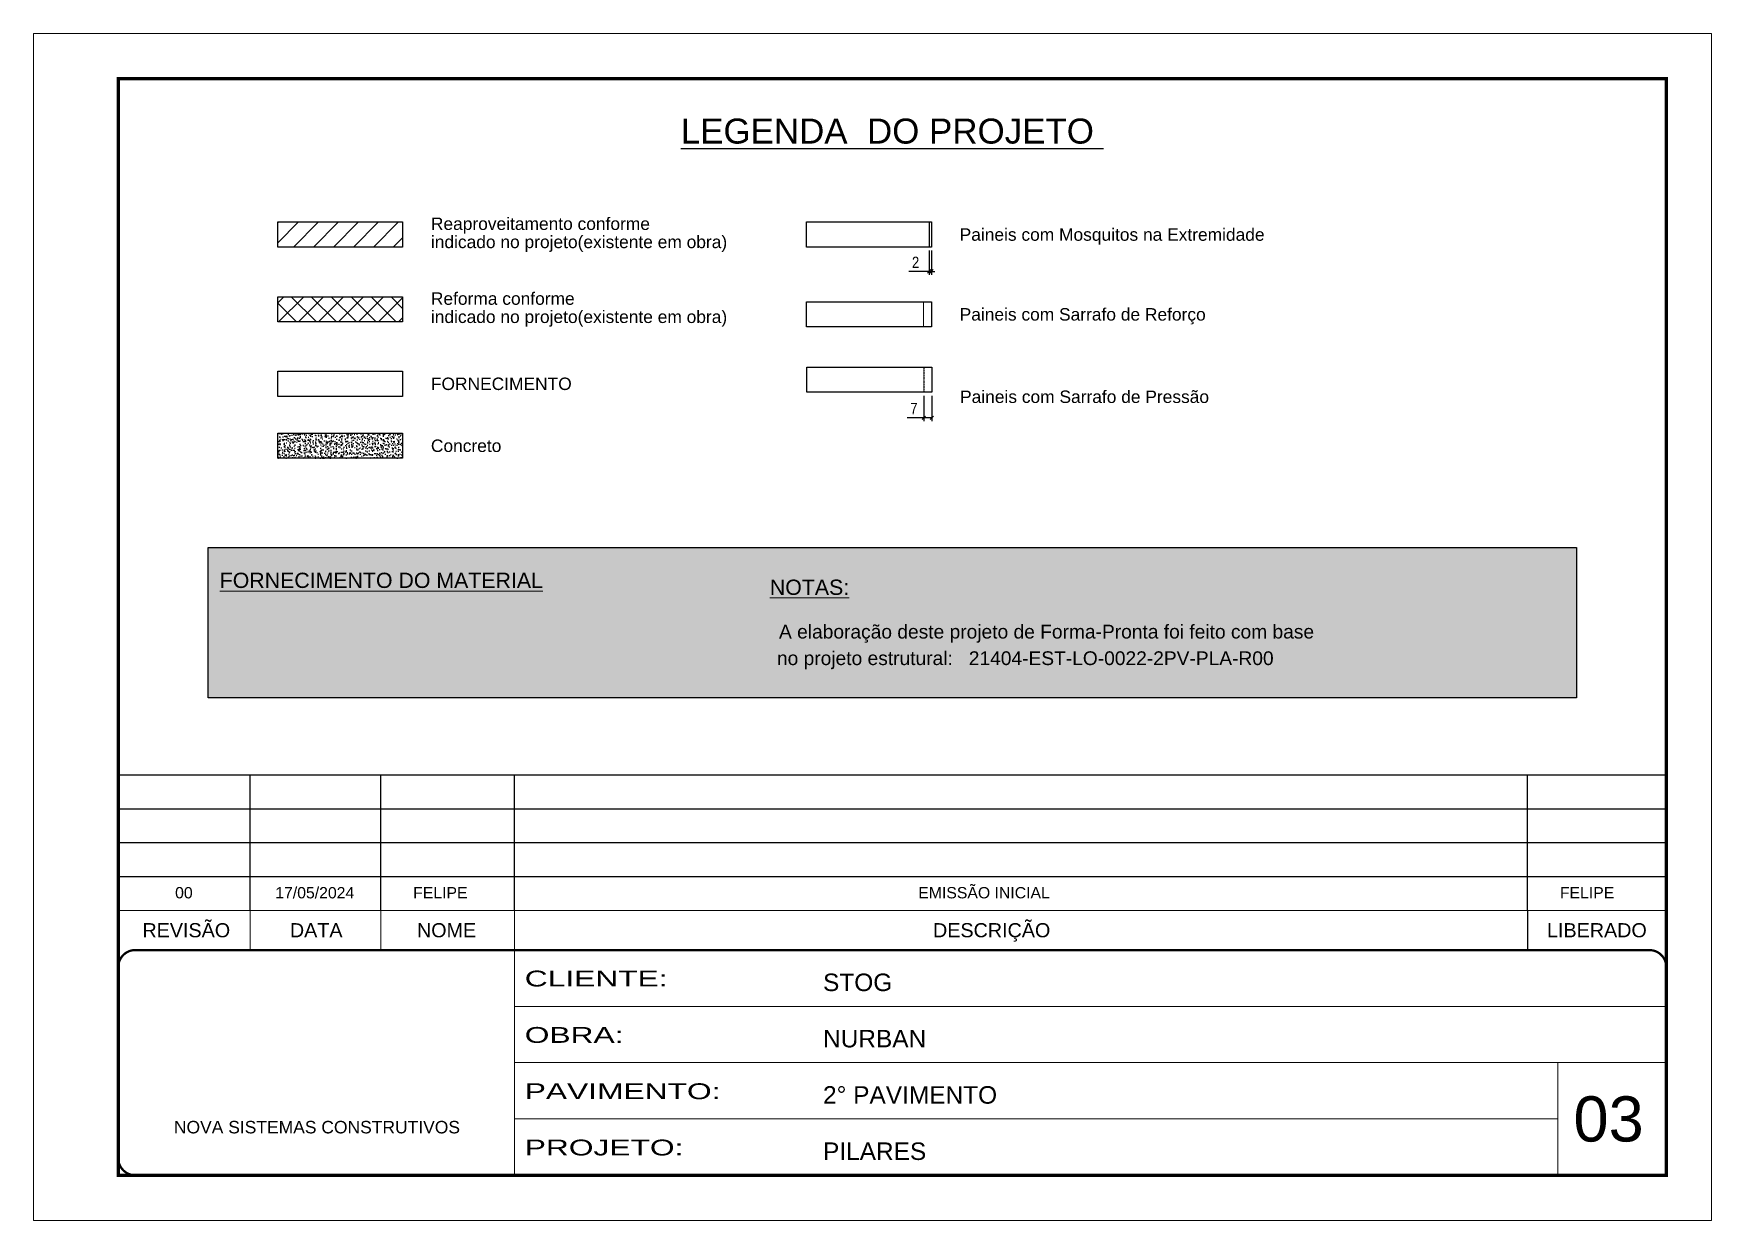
# Model space of a CAD drawing. Extents: x 2201 to 8455, y 252 to 7045.
# Drawn here: x 5385 to 6870, y 5995 to 7045 of the extents above; entities that cross this region are included whole.
import ezdxf
from ezdxf.enums import TextEntityAlignment as Align

# ---------------------------------------------------------------- set-up
doc = ezdxf.new("R2010")
doc.units = 0
for name, pattern in [('CONTINUO', [0]), ('DASHED', [0.75, 0.5, -0.25]), ('HIDDEN', [0.375, 0.25, -0.125])]:
    doc.linetypes.add(name, pattern=pattern)
for name, color, linetype, lineweight in [('CARIMBO', 255, 'Continuous', 9), ('Folhas', 255, 'Continuous', 9), ('Hachura', 251, 'Continuous', 9), ('SARRAFO DE PRESSAO', 251, 'DASHED', 9)]:
    doc.layers.add(name, color=color, linetype=linetype, lineweight=lineweight)
for name, color, linetype in [('COTA', 241, 'Continuous'), ('Cota Seção (2x)', 241, 'Continuous'), ('Painéis', 200, 'Continuous'), ('SARR_2.2x7', 40, 'Continuous')]:
    doc.layers.add(name, color=color, linetype=linetype)
doc.layers.add('Demarcação 2', color=7, linetype='Continuous', lineweight=9, true_color=0xe0e0e0)
doc.styles.add('ARIAL', font='arial.ttf')
doc.styles.add('COTA TECNICA-50', font='techl___.ttf', dxfattribs={"height": 10})
doc.styles.add('Tecnologia', font='')
doc.styles.get('Tecnologia').set_extended_font_data('Forgotten Futurist')
doc.dimstyles.new('COTA PAINEL-50', dxfattribs={"dimtxt": 10, "dimasz": 3, "dimexe": 3, "dimexo": 3, "dimgap": 3, "dimtad": 1, "dimdec": 1, "dimzin": 12, "dimdsep": 46, "dimtxsty": 'COTA TECNICA-50', "dimblk1": 'OBLIQUE', "dimblk2": 'OBLIQUE', "dimsah": 1, "dimcen": 0.9, "dimclrd": 4, "dimclre": 4, "dimclrt": 240, "dimadec": 1, "dimazin": 3, "dimtfac": 1, "dimtdec": 1, "dimtmove": 0, "dimatfit": 3, "dimfxl": 1, "dimtolj": 1, "dimtzin": 12, "dimarcsym": 0})

# ---------------------------------------------------------------- blocks, each defined once
blk = doc.blocks.new('_Oblique')
at = {"color": 0, "linetype": 'ByBlock', "lineweight": -2}
blk.add_line((-0.5, -0.5), (0.5, 0.5), dxfattribs=at)
blk = doc.blocks.new('*D493')
at = {"layer": 'Cota Seção (2x)', "color": 4, "lineweight": -2, "transparency": 16777216}
for p, q in [((6177.5, 6852.7), (6177.5, 6831.3)), ((6179.5, 6852.7), (6179.5, 6831.3)), ((6177.5, 6834.3), (6159.4, 6834.3)), ((6179.5, 6834.3), (6177.5, 6834.3)), ((6179.5, 6834.3), (6182.5, 6834.3))]:
    blk.add_line(p, q, dxfattribs=at)
at = {"layer": 'Defpoints', "color": 0, "transparency": 16777216}
for p in [(6177.5, 6855.7), (6179.5, 6855.7), (6177.5, 6834.3)]:
    blk.add_point(p, dxfattribs=at)
at = {"layer": 'Cota Seção (2x)', "color": 4, "lineweight": -2, "transparency": 16777216, "xscale": 3, "yscale": 3, "zscale": 3}
blk.add_blockref('_Oblique', (6177.5, 6834.3), dxfattribs=at)
at = {"layer": 'Cota Seção (2x)', "color": 4, "lineweight": -2, "transparency": 16777216, "xscale": 3, "yscale": 3, "zscale": 3, "rotation": 180}
blk.add_blockref('_Oblique', (6179.5, 6834.3), dxfattribs=at)
at = {"layer": 'Cota Seção (2x)', "color": 240, "transparency": 16777216, "insert": (6165.5, 6842.3), "char_height": 10, "attachment_point": 5, "style": 'COTA TECNICA-50'}
blk.add_mtext('\\A1;2', dxfattribs=at)
blk = doc.blocks.new('*D494')
at = {"layer": 'Cota Seção (2x)', "color": 4, "lineweight": -2, "transparency": 16777216}
for p, q in [((6172.9, 6724.3), (6172.9, 6701.8)), ((6179.9, 6724.3), (6179.9, 6701.8)), ((6172.9, 6704.8), (6158.1, 6704.8)), ((6179.9, 6704.8), (6172.9, 6704.8))]:
    blk.add_line(p, q, dxfattribs=at)
at = {"layer": 'Defpoints', "color": 0, "transparency": 16777216}
for p in [(6172.9, 6727.3), (6179.9, 6727.3), (6172.9, 6704.8)]:
    blk.add_point(p, dxfattribs=at)
at = {"layer": 'Cota Seção (2x)', "color": 4, "lineweight": -2, "transparency": 16777216, "xscale": 3, "yscale": 3, "zscale": 3, "rotation": 180}
blk.add_blockref('_Oblique', (6172.9, 6704.8), dxfattribs=at)
at = {"layer": 'Cota Seção (2x)', "color": 4, "lineweight": -2, "transparency": 16777216, "xscale": 3, "yscale": 3, "zscale": 3}
blk.add_blockref('_Oblique', (6179.9, 6704.8), dxfattribs=at)
at = {"layer": 'Cota Seção (2x)', "color": 240, "transparency": 16777216, "insert": (6164, 6712.9), "char_height": 10, "attachment_point": 5, "style": 'COTA TECNICA-50'}
blk.add_mtext('\\A1;7', dxfattribs=at)
blk = doc.blocks.new('9999999999')
at = {"color": 30, "linetype": 'CONTINUO'}
for p, q in [((98564.6, 34230.2), (98564.6, 34429.4)), ((98564.6, 34379.6), (99584, 34379.6)), ((98564.6, 34329.8), (99488, 34329.8)), ((99584, 34329.8), (99488, 34329.8)), ((99488, 34329.8), (99488, 34230.2)), ((98564.6, 34280), (99488, 34280))]:
    blk.add_line(p, q, dxfattribs=at)
at = {"color": 30, "linetype": 'CONTINUO', "const_width": 2}
blk.add_lwpolyline([(99584, 34230.2), (99584, 34414.4, 0.414214), (99569, 34429.4), (98229, 34429.4, 0.414214), (98214, 34414.4), (98214, 34245.2, 0.414214), (98229, 34230.2), (99584, 34230.2)], format="xyb", dxfattribs=at)
at = {"layer": 'Folhas'}
blk.add_lwpolyline([(98139, 34190.2), (99624, 34190.2), (99624, 35240.2), (98139, 35240.2)], close=True, dxfattribs=at)
at = {"layer": 'Folhas', "color": 30, "const_width": 3}
blk.add_lwpolyline([(98214, 34230.2), (99584, 34230.2), (99584, 35200.2), (98214, 35200.2)], close=True, dxfattribs=at)
at = {"color": 7, "linetype": 'Continuous', "ltscale": 5, "style": 'ARIAL'}
for s, height, p in [('STOG', 15.48, (98837.7, 34393.1)), ('NURBAN', 15.48, (98837.7, 34343.3)), ('2° PAVIMENTO', 15.483, (98837.7, 34293.5)), ('NOVA SISTEMAS CONSTRUTIVOS', 11.059, (98263.2, 34267.2)), ('PILARES', 15.48, (98837.7, 34243.7))]:
    blk.add_text(s, height=height, dxfattribs=at).set_placement(p)
at = {"layer": 'Folhas', "color": 7, "style": 'Tecnologia', "width": 1.5}
for s, p in [('CLIENTE:', (98573.7, 34397.2)), ('OBRA:', (98573.7, 34347.3)), ('PAVIMENTO:', (98573.7, 34297.5)), ('PROJETO:', (98573.7, 34247.7))]:
    blk.add_text(s, height=14, dxfattribs=at).set_placement(p)

msp = doc.modelspace()

# ---------------------------------------------------------------- hatches: boundary and pattern name
at = {"layer": 'COTA', "linetype": 'ByBlock'}
h = msp.add_hatch(dxfattribs=at)
h.set_pattern_fill('AR-CONC', color=256, scale=0.9, style=0)
h.set_pattern_definition([(50, (-92754.108, -28195.54), (6.45534164, -0.56476921), [0.675, -7.425]), (355, (-92754.108, -28195.54), (-1.248762, 6.7697292), [0.54, -5.94]), (100.4514445, (-92753.57, -28195.587), (5.20657962, 6.20495992), [0.57366173, -6.310279]), (46.1842, (-92754.108, -28193.74), (9.605172, -1.4896735), [1.0125, -11.1375]), (96.635635, (-92753.308, -28193.864), (8.4119575, 8.7670674), [0.8604931, -9.4654238]), (351.184164, (-92754.108, -28193.74), (8.4119575, 8.7670674), [0.81, -8.91]), (21, (-92753.208, -28194.19), (5.37216347, -3.62357002), [0.675, -7.425]), (326, (-92753.208, -28194.19), (2.189838, 6.5263504), [0.54, -5.94]), (71.451445, (-92752.76, -28194.492), (7.5620014, 2.90278038), [0.5736617, -6.310279]), (37.5, (-92754.108, -28195.54), (0.1094387, 2.996044684), [0, -5.868, 0, -6.03, 0, -5.9625]), (7.5, (-92754.108, -28195.54), (2.36762584, 3.54970541), [0, -3.438, 0, -5.733, 0, -2.2725]), (327.5, (-92756.115, -28195.54), (4.804401926, -0.202993846), [0, -2.25, 0, -7.02, 0, -9.315]), (317.5, (-92757.015, -28195.54), (5.24867552, 0.90094484), [0, -2.925, 0, -4.662, 0, -6.615])])
h.paths.add_polyline_path([(5711.54, 6668.89), (5711.54, 6691.14), (5600.97, 6691.14), (5600.97, 6668.89)])
at = {"layer": 'Demarcação 2'}
h = msp.add_hatch(color=8, dxfattribs=at)
h.set_gradient(color1=(112, 112, 112), one_color=1, tint=1, name='SPHERICAL')
h.paths.add_polyline_path([(5539.3, 6590.07), (6750.56, 6590.07), (6750.56, 6457.06), (5539.3, 6457.06)])
at = {"layer": 'Hachura', "linetype": 'ByBlock'}
h = msp.add_hatch(dxfattribs=at)
h.set_pattern_fill('ANSI31', color=256, scale=100)
h.set_pattern_definition([(45, (-111549.158, -28195.54), (-8.8388348, 8.8388348), [])])
h.paths.add_polyline_path([(5711.54, 6877.99), (5600.97, 6877.99), (5600.97, 6855.73), (5711.54, 6855.73)])
h = msp.add_hatch(dxfattribs=at)
h.set_pattern_fill('ANSI37', color=256, scale=100)
h.set_pattern_definition([(45, (-111549.158, -28195.54), (-8.8388348, 8.8388348), []), (135, (-111549.158, -28195.54), (-8.8388348, -8.8388348), [])])
h.paths.add_polyline_path([(5711.54, 6811.75), (5600.97, 6811.75), (5600.97, 6789.5), (5711.54, 6789.5)])

# ---------------------------------------------------------------- linework, layer by layer
at = {"color": 30}
for p, q in [((5459.87, 6388.91), (6829.87, 6388.91)), ((5576.63, 6268.91), (5576.63, 6388.91)), ((5692.29, 6268.91), (5692.29, 6388.91)), ((5810.45, 6268.91), (5810.45, 6388.91)), ((6707.21, 6268.91), (6707.21, 6388.91)), ((5459.87, 6358.91), (6829.87, 6358.91)), ((5459.87, 6328.91), (6829.87, 6328.91)), ((5459.87, 6298.91), (6829.87, 6298.91))]:
    msp.add_line(p, q, dxfattribs=at)
msp.add_lwpolyline([(5539.3, 6590.07), (6750.56, 6590.07), (6750.56, 6457.06), (5539.3, 6457.06)], close=True, dxfattribs=at)
at = {"color": 30, "const_width": 1}
for points in [[(5459.87, 6268.91), (6829.87, 6268.91)], [(5576.63, 6268.91), (5576.63, 6233.91)], [(5692.29, 6268.91), (5692.29, 6233.91)], [(5810.45, 6268.91), (5810.45, 6233.91)], [(6707.21, 6268.91), (6707.21, 6233.91)]]:
    msp.add_lwpolyline(points, dxfattribs=at)
at = {"layer": 'COTA', "linetype": 'ByBlock'}
msp.add_lwpolyline([(5600.97, 6691.14), (5711.54, 6691.14), (5711.54, 6668.89), (5600.97, 6668.89)], close=True, dxfattribs=at)
at = {"layer": 'Painéis'}
msp.add_line((6177.51, 6877.99), (6177.51, 6855.73), dxfattribs=at)
for points in [[(5600.97, 6877.99), (5711.54, 6877.99), (5711.54, 6855.73), (5600.97, 6855.73)], [(6068.94, 6877.99), (6179.51, 6877.99), (6179.51, 6855.73), (6068.94, 6855.73)], [(5600.97, 6811.75), (5711.54, 6811.75), (5711.54, 6789.5), (5600.97, 6789.5)], [(6068.94, 6807.39), (6179.51, 6807.39), (6179.51, 6785.13), (6068.94, 6785.13)], [(5600.97, 6745.95), (5711.54, 6745.95), (5711.54, 6723.7), (5600.97, 6723.7)], [(6069.3, 6749.56), (6179.87, 6749.56), (6179.87, 6727.3), (6069.3, 6727.3)]]:
    msp.add_lwpolyline(points, close=True, dxfattribs=at)
at = {"layer": 'SARR_2.2x7', "linetype": 'HIDDEN'}
msp.add_line((6172.87, 6749.56), (6172.87, 6727.3), dxfattribs=at)
at = {"layer": 'SARRAFO DE PRESSAO'}
for p, q in [((6172.51, 6807.39), (6176.01, 6807.39)), ((6172.51, 6807.39), (6172.51, 6785.13)), ((6179.51, 6807.39), (6176.01, 6807.39)), ((6179.51, 6807.39), (6179.51, 6785.13)), ((6172.51, 6785.13), (6176.01, 6785.13)), ((6179.51, 6785.13), (6176.01, 6785.13))]:
    msp.add_line(p, q, dxfattribs=at)

# ---------------------------------------------------------------- block references
at = {"layer": 'SARRAFO DE PRESSAO', "color": 6, "linetype": 'ByBlock'}
msp.add_blockref('9999999999', (-92754.11, -28195.54), dxfattribs=at)

# ---------------------------------------------------------------- texts
at = {"color": 0, "linetype": 'Continuous', "ltscale": 5, "style": 'ARIAL'}
msp.add_text('%%ULEGENDA  DO PROJETO ', height=22.1184, dxfattribs=at).set_placement((6144.78, 6947.34), align=Align.CENTER)
at = {"style": 'ARIAL'}
for s, p in [('REVISÃO', (5520.05, 6251.41)), ('DATA', (5635.03, 6251.41)), ('NOME', (5750.39, 6251.41)), ('DESCRIÇÃO', (6232.84, 6251.41)), ('LIBERADO', (6768.51, 6251.41))]:
    msp.add_text(s, height=12.5, dxfattribs=at).set_placement(p, align=Align.MIDDLE_CENTER)
at = {"layer": 'CARIMBO', "style": 'ARIAL'}
for s, p in [('Reaproveitamento conforme ', (5736.54, 6876.44)), ('indicado no projeto(existente em obra)', (5736.54, 6860.35)), ('Paineis com Mosquitos na Extremidade', (6204.51, 6866.86)), ('Reforma conforme ', (5736.54, 6810.2)), ('Paineis com Sarrafo de Reforço', (6204.51, 6796.26)), ('indicado no projeto(existente em obra)', (5736.54, 6794.11)), ('FORNECIMENTO', (5736.54, 6734.82)), ('Paineis com Sarrafo de Pressão', (6204.87, 6723.37)), ('Concreto', (5736.54, 6680.02))]:
    msp.add_text(s, height=11, dxfattribs=at).set_placement(p, align=Align.MIDDLE_LEFT)
at = {"layer": 'CARIMBO', "color": 5, "style": 'ARIAL'}
for s, height, p in [('%%UFORNECIMENTO DO MATERIAL', 13.5, (5549.65, 6554.2)), ('%%UNOTAS:', 13.5, (6036.54, 6548.08)), ('  A elaboração deste projeto de Forma-Pronta foi feito com base', 12.15, (6035.19, 6509.48)), ('  no projeto estrutural:', 12.15, (6033.37, 6485.99))]:
    msp.add_text(s, height=height, dxfattribs=at).set_placement(p)
at = {"layer": 'CARIMBO', "color": 1, "style": 'ARIAL'}
msp.add_text('21404-EST-LO-0022-2PV-PLA-R00', height=12.15, dxfattribs=at).set_placement((6212.59, 6485.99))
at = {"layer": 'CARIMBO', "style": 'ARIAL'}
for s, p in [('00', (5510.14, 6279.59)), ('17/05/2024', (5598.78, 6279.59)), ('FELIPE', (5720.82, 6279.59)), ('EMISSÃO INICIAL', (6167.87, 6279.59)), ('FELIPE', (6735.74, 6279.59))]:
    msp.add_text(s, height=10, dxfattribs=at).set_placement(p)
at = {"layer": 'CARIMBO', "color": 7, "style": 'ARIAL'}
msp.add_text('03', height=40, dxfattribs=at).set_placement((6747.78, 6064.46))

# ---------------------------------------------------------------- dimensions: what is measured, and where the dimension line sits
at = {"layer": 'Cota Seção (2x)', "color": 241}
for base, p1, p2, picture, middle in [((6177.51, 6834.32), (6179.51, 6855.73), (6177.51, 6855.73), '*D493', (6165.45, 6842.32)), ((6172.87, 6704.82), (6179.87, 6727.3), (6172.87, 6727.3), '*D494', (6164.01, 6712.9))]:
    dim = msp.add_linear_dim(base=base, p1=p1, p2=p2, dimstyle='COTA PAINEL-50', dxfattribs=at)
    dim.commit()
    dim.dimension.update_dxf_attribs({"geometry": picture, "text_midpoint": middle})

doc.saveas('drawing.dxf')
